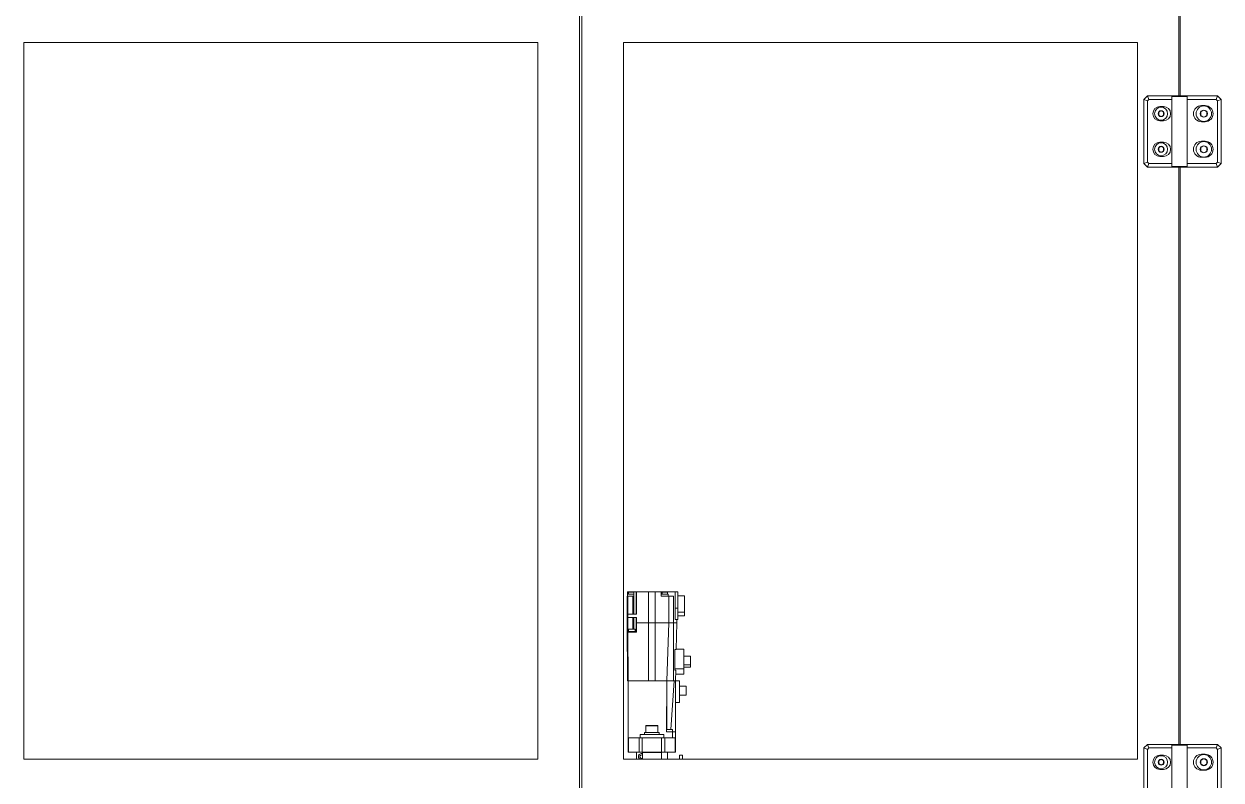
# Model space of a CAD drawing. Header units: millimetres. Extents: x 169 to 14583, y -399 to 10804.
# Drawn here: x 7627 to 8636, y 2578 to 3215 of the extents above; entities that cross this region are included whole.
import ezdxf

# ---------------------------------------------------------------- set-up
doc = ezdxf.new("R2010")
doc.units = ezdxf.units.MM
doc.header["$LTSCALE"] = 35

msp = doc.modelspace()

# ---------------------------------------------------------------- linework, layer by layer
at = {"color": 7, "linetype": 'Continuous', "lineweight": 18}
for p, q in [((8095.279, 1924.779), (8095.279, 3231.159)), ((8097.279, 3231.159), (8097.279, 1924.779)), ((8600.279, 3154.159), (8600.279, 3231.159)), ((8601.279, 3154.159), (8601.279, 3236.159)), ((8060.279, 3199.159), (7627.279, 3199.159)), ((7627.279, 3199.159), (7627.279, 2595.469)), ((8060.279, 2595.469), (8060.279, 3199.159)), ((8565.279, 3199.159), (8132.279, 3199.159)), ((8132.279, 3199.159), (8132.279, 2595.469)), ((8565.279, 2595.469), (8565.279, 3199.159)), ((8570.779, 3151.159), (8573.779, 3154.159)), ((8570.779, 3151.159), (8573.779, 3149.916)), ((8570.779, 3097.159), (8570.779, 3151.159)), ((8573.779, 3154.159), (8575.021, 3151.159)), ((8573.779, 3154.159), (8594.779, 3154.159)), ((8575.021, 3151.159), (8573.779, 3149.916)), ((8573.779, 3149.916), (8573.779, 3098.402)), ((8594.279, 3151.159), (8575.021, 3151.159)), ((8594.779, 3154.159), (8594.279, 3153.659)), ((8594.279, 3153.659), (8594.279, 3094.659)), ((8607.279, 3153.659), (8594.279, 3153.659)), ((8594.779, 3154.159), (8606.779, 3154.159)), ((8607.279, 3153.659), (8606.779, 3154.159)), ((8606.779, 3154.159), (8632.779, 3154.159)), ((8607.279, 3094.659), (8607.279, 3153.659)), ((8631.536, 3151.159), (8607.279, 3151.159)), ((8632.779, 3154.159), (8631.536, 3151.159)), ((8632.779, 3149.916), (8631.536, 3151.159)), ((8632.779, 3154.159), (8635.779, 3151.159)), ((8635.779, 3151.159), (8632.779, 3149.916)), ((8632.779, 3098.402), (8632.779, 3149.916)), ((8635.779, 3151.159), (8635.779, 3097.159)), ((8585.279, 3141.468), (8583.279, 3140.314)), ((8583.279, 3140.314), (8583.279, 3138.004)), ((8583.279, 3138.004), (8585.279, 3136.85)), ((8587.279, 3145.159), (8584.279, 3145.159)), ((8587.279, 3140.314), (8585.279, 3141.468)), ((8585.279, 3136.85), (8587.279, 3138.004)), ((8587.279, 3138.004), (8587.279, 3140.314)), ((8621.279, 3142.046), (8618.779, 3140.602)), ((8618.779, 3140.602), (8618.779, 3137.716)), ((8618.779, 3137.716), (8621.279, 3136.272)), ((8622.279, 3145.909), (8619.279, 3145.909)), ((8623.779, 3140.602), (8621.279, 3142.046)), ((8621.279, 3136.272), (8623.779, 3137.716)), ((8623.779, 3137.716), (8623.779, 3140.602)), ((8584.279, 3133.159), (8587.279, 3133.159)), ((8619.279, 3132.409), (8622.279, 3132.409)), ((8585.279, 3111.468), (8583.279, 3110.314)), ((8583.279, 3110.314), (8583.279, 3108.004)), ((8583.279, 3108.004), (8585.279, 3106.85)), ((8587.279, 3115.159), (8584.279, 3115.159)), ((8587.279, 3110.314), (8585.279, 3111.468)), ((8585.279, 3106.85), (8587.279, 3108.004)), ((8587.279, 3108.004), (8587.279, 3110.314)), ((8621.279, 3112.046), (8618.779, 3110.602)), ((8618.779, 3110.602), (8618.779, 3107.716)), ((8618.779, 3107.716), (8621.279, 3106.272)), ((8622.279, 3115.909), (8619.279, 3115.909)), ((8623.779, 3110.602), (8621.279, 3112.046)), ((8621.279, 3106.272), (8623.779, 3107.716)), ((8623.779, 3107.716), (8623.779, 3110.602)), ((8570.779, 3097.159), (8573.779, 3098.402)), ((8573.779, 3094.159), (8570.779, 3097.159)), ((8573.779, 3098.402), (8575.021, 3097.159)), ((8573.779, 3094.159), (8575.021, 3097.159)), ((8575.021, 3097.159), (8594.279, 3097.159)), ((8584.279, 3103.159), (8587.279, 3103.159)), ((8607.279, 3097.159), (8631.536, 3097.159)), ((8619.279, 3102.409), (8622.279, 3102.409)), ((8631.536, 3097.159), (8632.779, 3098.402)), ((8632.779, 3094.159), (8631.536, 3097.159)), ((8635.779, 3097.159), (8632.779, 3098.402)), ((8635.779, 3097.159), (8632.779, 3094.159)), ((8594.779, 3094.159), (8573.779, 3094.159)), ((8594.279, 3094.659), (8594.779, 3094.159)), ((8594.279, 3094.659), (8607.279, 3094.659)), ((8606.779, 3094.159), (8594.779, 3094.159)), ((8600.279, 2607.969), (8600.279, 3094.159)), ((8601.279, 2607.969), (8601.279, 3094.159)), ((8606.779, 3094.159), (8607.279, 3094.659)), ((8632.779, 3094.159), (8606.779, 3094.159)), ((8135.743, 2734.559), (8135.743, 2732.759)), ((8138.743, 2734.559), (8135.743, 2734.559)), ((8135.779, 2736.459), (8135.779, 2734.559)), ((8135.979, 2736.459), (8135.779, 2736.459)), ((8135.979, 2734.559), (8135.979, 2736.459)), ((8138.743, 2736.459), (8135.979, 2736.459)), ((8136.493, 2736.259), (8136.493, 2734.559)), ((8138.743, 2736.259), (8136.493, 2736.259)), ((8140.979, 2736.459), (8138.743, 2736.459)), ((8138.743, 2736.259), (8138.743, 2736.459)), ((8140.979, 2736.259), (8138.743, 2736.259)), ((8140.993, 2734.559), (8138.743, 2734.559)), ((8140.979, 2736.459), (8140.979, 2732.759)), ((8142.937, 2736.459), (8140.979, 2736.459)), ((8142.937, 2717.759), (8142.937, 2736.459)), ((8143.279, 2736.459), (8142.937, 2736.459)), ((8143.279, 2736.459), (8143.279, 2717.759)), ((8153.422, 2736.459), (8143.279, 2736.459)), ((8159.135, 2736.459), (8153.422, 2736.459)), ((8153.422, 2710.259), (8153.422, 2736.459)), ((8159.135, 2736.459), (8159.135, 2710.259)), ((8163.979, 2736.459), (8159.135, 2736.459)), ((8163.979, 2732.759), (8163.979, 2736.459)), ((8167.079, 2736.459), (8163.979, 2736.459)), ((8164.079, 2734.559), (8164.079, 2732.759)), ((8167.079, 2734.559), (8164.079, 2734.559)), ((8164.829, 2736.259), (8164.829, 2734.559)), ((8167.079, 2736.259), (8164.829, 2736.259)), ((8175.779, 2736.459), (8167.079, 2736.459)), ((8167.079, 2736.459), (8167.079, 2736.259)), ((8169.329, 2736.259), (8167.079, 2736.259)), ((8170.079, 2734.559), (8167.079, 2734.559)), ((8169.329, 2734.559), (8169.329, 2736.259)), ((8170.079, 2732.759), (8170.079, 2734.559)), ((8175.779, 2722.641), (8175.779, 2736.459)), ((8178.279, 2736.459), (8175.779, 2736.459)), ((8178.279, 2722.641), (8178.279, 2736.459)), ((8183.779, 2733.159), (8178.279, 2733.159)), ((8183.779, 2719.331), (8183.779, 2733.159)), ((8135.579, 2732.759), (8135.579, 2710.259)), ((8135.979, 2732.759), (8135.579, 2732.759)), ((8140.292, 2732.759), (8135.979, 2732.759)), ((8135.979, 2717.759), (8135.979, 2732.759)), ((8140.292, 2717.759), (8140.292, 2732.759)), ((8140.292, 2732.759), (8140.975, 2732.759)), ((8140.975, 2732.759), (8141.045, 2732.759)), ((8141.045, 2732.759), (8141.045, 2717.759)), ((8170.477, 2732.759), (8163.979, 2732.759)), ((8170.477, 2710.259), (8170.477, 2732.759)), ((8174.487, 2732.759), (8170.477, 2732.759)), ((8174.487, 2732.759), (8174.487, 2710.259)), ((8135.979, 2717.759), (8135.979, 2714.759)), ((8143.279, 2717.759), (8135.979, 2717.759)), ((8135.979, 2714.759), (8143.279, 2714.759)), ((8135.979, 2710.259), (8135.979, 2714.759)), ((8140.292, 2705.159), (8140.292, 2714.759)), ((8141.045, 2714.759), (8141.045, 2705.159)), ((8142.937, 2702.459), (8142.937, 2714.759)), ((8143.279, 2714.759), (8143.279, 2710.259)), ((8175.779, 2722.641), (8178.279, 2722.641)), ((8175.779, 2713.059), (8175.779, 2722.641)), ((8175.779, 2713.059), (8178.279, 2713.059)), ((8177.279, 2710.259), (8177.279, 2713.059)), ((8178.279, 2713.059), (8178.279, 2722.641)), ((8178.279, 2719.331), (8183.779, 2719.331)), ((8178.279, 2716.359), (8183.779, 2716.359)), ((8183.779, 2716.359), (8183.779, 2719.331)), ((8135.579, 2710.26), (8135.879, 2661.658)), ((8136.027, 2702.459), (8135.979, 2710.259)), ((8136.429, 2703.159), (8136.429, 2702.459)), ((8139.379, 2703.159), (8136.429, 2703.159)), ((8136.629, 2705.159), (8136.629, 2703.159)), ((8139.379, 2705.159), (8136.629, 2705.159)), ((8142.129, 2705.159), (8139.379, 2705.159)), ((8142.329, 2703.159), (8139.379, 2703.159)), ((8142.129, 2703.159), (8142.129, 2705.159)), ((8142.329, 2702.459), (8142.329, 2703.159)), ((8153.422, 2710.259), (8143.279, 2710.259)), ((8143.279, 2710.259), (8143.279, 2702.459)), ((8153.422, 2661.659), (8153.422, 2710.259)), ((8159.135, 2710.259), (8159.135, 2661.659)), ((8170.477, 2710.259), (8159.135, 2710.259)), ((8168.887, 2661.659), (8170.479, 2710.259)), ((8170.479, 2710.259), (8170.477, 2710.259)), ((8174.487, 2710.259), (8174.487, 2661.659)), ((8174.487, 2710.259), (8177.279, 2710.259)), ((8176.822, 2688.05), (8177.279, 2710.259)), ((8136.027, 2702.459), (8136.279, 2661.659)), ((8143.279, 2702.459), (8136.027, 2702.459)), ((8176.822, 2688.05), (8175.479, 2688.05)), ((8175.479, 2671.514), (8175.479, 2688.05)), ((8183.279, 2688.078), (8176.822, 2688.078)), ((8183.279, 2671.514), (8183.279, 2688.078)), ((8188.779, 2682.267), (8183.279, 2682.267)), ((8188.779, 2675.008), (8183.279, 2675.008)), ((8183.279, 2673.051), (8188.779, 2673.051)), ((8188.779, 2675.008), (8188.779, 2682.267)), ((8188.779, 2673.051), (8188.779, 2675.008)), ((8183.279, 2671.514), (8175.479, 2671.514)), ((8175.479, 2671.514), (8175.479, 2670.549)), ((8176.462, 2670.549), (8175.479, 2670.549)), ((8176.279, 2661.659), (8176.462, 2670.549)), ((8176.393, 2667.24), (8183.279, 2667.24)), ((8183.279, 2667.24), (8183.279, 2671.514)), ((8136.279, 2661.659), (8136.079, 2661.659)), ((8153.422, 2661.659), (8136.279, 2661.659)), ((8136.279, 2661.659), (8136.279, 2613.459)), ((8159.135, 2661.659), (8153.422, 2661.659)), ((8168.882, 2661.659), (8159.135, 2661.659)), ((8168.582, 2618.459), (8168.882, 2661.659)), ((8168.882, 2661.659), (8168.878, 2620.459)), ((8168.887, 2661.659), (8168.882, 2661.659)), ((8174.982, 2661.659), (8172.165, 2620.459)), ((8176.279, 2661.659), (8174.734, 2661.659)), ((8176.279, 2618.459), (8176.279, 2661.659)), ((8179.679, 2661.659), (8176.279, 2661.659)), ((8179.679, 2643.359), (8179.679, 2661.659)), ((8185.079, 2656.984), (8179.679, 2656.984)), ((8185.079, 2649.534), (8185.079, 2656.984)), ((8179.679, 2643.359), (8176.279, 2643.359)), ((8185.079, 2649.534), (8179.679, 2649.534)), ((8151.279, 2623.659), (8151.279, 2617.959)), ((8161.279, 2623.659), (8151.279, 2623.659)), ((8151.579, 2623.959), (8160.979, 2623.959)), ((8161.279, 2617.959), (8161.279, 2623.659)), ((8136.279, 2601.459), (8136.279, 2613.459)), ((8136.279, 2613.459), (8136.595, 2613.459)), ((8136.595, 2613.459), (8136.595, 2601.459)), ((8145.449, 2613.459), (8136.595, 2613.459)), ((8145.449, 2601.459), (8145.449, 2613.459)), ((8145.449, 2613.459), (8148.133, 2613.459)), ((8146.279, 2616.459), (8146.279, 2613.459)), ((8146.279, 2616.459), (8166.279, 2616.459)), ((8148.133, 2613.459), (8148.133, 2601.459)), ((8164.425, 2613.459), (8148.133, 2613.459)), ((8150.179, 2617.959), (8150.179, 2616.459)), ((8162.379, 2617.959), (8150.179, 2617.959)), ((8162.379, 2616.459), (8162.379, 2617.959)), ((8164.425, 2601.459), (8164.425, 2613.459)), ((8164.425, 2613.459), (8167.108, 2613.459)), ((8166.279, 2613.459), (8166.279, 2616.459)), ((8167.108, 2613.459), (8167.108, 2601.459)), ((8175.962, 2613.459), (8167.108, 2613.459)), ((8173.779, 2618.459), (8168.582, 2618.459)), ((8168.878, 2620.459), (8168.708, 2620.459)), ((8173.684, 2620.459), (8172.165, 2620.459)), ((8173.779, 2613.459), (8173.779, 2618.459)), ((8176.279, 2618.459), (8173.779, 2618.459)), ((8175.962, 2601.459), (8175.962, 2613.459)), ((8175.962, 2613.459), (8176.279, 2613.459)), ((8176.279, 2613.459), (8176.279, 2618.459)), ((8176.279, 2613.459), (8176.279, 2601.459)), ((8570.779, 2604.969), (8573.779, 2607.969)), ((8570.779, 2550.969), (8570.779, 2604.969)), ((8570.779, 2604.969), (8573.779, 2603.726)), ((8573.779, 2607.969), (8575.021, 2604.969)), ((8573.779, 2607.969), (8594.779, 2607.969)), ((8575.021, 2604.969), (8573.779, 2603.726)), ((8573.779, 2603.726), (8573.779, 2552.212)), ((8594.279, 2604.969), (8575.021, 2604.969)), ((8594.779, 2607.969), (8594.279, 2607.469)), ((8594.279, 2607.469), (8594.279, 2548.469)), ((8607.279, 2607.469), (8594.279, 2607.469)), ((8594.779, 2607.969), (8606.779, 2607.969)), ((8607.279, 2607.469), (8606.779, 2607.969)), ((8606.779, 2607.969), (8632.779, 2607.969)), ((8607.279, 2548.469), (8607.279, 2607.469)), ((8631.536, 2604.969), (8607.279, 2604.969)), ((8632.779, 2607.969), (8631.536, 2604.969)), ((8632.779, 2603.726), (8631.536, 2604.969)), ((8632.779, 2607.969), (8635.779, 2604.969)), ((8635.779, 2604.969), (8632.779, 2603.726)), ((8632.779, 2552.212), (8632.779, 2603.726)), ((8635.779, 2604.969), (8635.779, 2550.969)), ((8060.279, 2595.469), (7627.279, 2595.469)), ((8132.279, 2595.469), (8565.279, 2595.469)), ((8136.595, 2601.459), (8136.279, 2601.459)), ((8145.449, 2601.459), (8136.595, 2601.459)), ((8143.188, 2601.359), (8143.188, 2595.469)), ((8148.479, 2601.359), (8143.188, 2601.359)), ((8148.133, 2601.459), (8145.449, 2601.459)), ((8164.425, 2601.459), (8148.133, 2601.459)), ((8148.579, 2601.459), (8148.279, 2601.159)), ((8148.279, 2601.159), (8148.279, 2595.469)), ((8155.792, 2601.159), (8148.279, 2601.159)), ((8164.279, 2601.159), (8155.792, 2601.159)), ((8164.279, 2601.159), (8163.979, 2601.459)), ((8169.369, 2601.359), (8164.079, 2601.359)), ((8164.279, 2595.469), (8164.279, 2601.159)), ((8167.108, 2601.459), (8164.425, 2601.459)), ((8175.962, 2601.459), (8167.108, 2601.459)), ((8169.369, 2601.359), (8169.369, 2601.351)), ((8169.369, 2601.351), (8169.379, 2601.359)), ((8169.379, 2595.469), (8169.379, 2601.359)), ((8176.279, 2601.459), (8175.962, 2601.459)), ((8179.529, 2598.959), (8179.529, 2595.469)), ((8179.529, 2598.959), (8180.779, 2598.959)), ((8180.779, 2598.959), (8182.029, 2598.959)), ((8182.029, 2595.469), (8182.029, 2598.959)), ((8585.279, 2595.278), (8583.279, 2594.124)), ((8583.279, 2594.124), (8583.279, 2591.814)), ((8587.279, 2598.969), (8584.279, 2598.969)), ((8587.279, 2594.124), (8585.279, 2595.278)), ((8587.279, 2591.814), (8587.279, 2594.124)), ((8621.279, 2595.856), (8618.779, 2594.412)), ((8618.779, 2594.412), (8618.779, 2591.526)), ((8622.279, 2599.719), (8619.279, 2599.719)), ((8623.779, 2594.412), (8621.279, 2595.856)), ((8623.779, 2591.526), (8623.779, 2594.412)), ((8583.279, 2591.814), (8585.279, 2590.66)), ((8584.279, 2586.969), (8587.279, 2586.969)), ((8585.279, 2590.66), (8587.279, 2591.814)), ((8618.779, 2591.526), (8621.279, 2590.082)), ((8619.279, 2586.219), (8622.279, 2586.219)), ((8621.279, 2590.082), (8623.779, 2591.526))]:
    msp.add_line(p, q, dxfattribs=at)
for centre, radius in [((8585.279, 3139.159), 5.5), ((8585.279, 3139.159), 2.5), ((8621.279, 3139.159), 6.5), ((8621.279, 3139.159), 3), ((8585.279, 3109.159), 5.5), ((8585.279, 3109.159), 2.5), ((8621.279, 3109.159), 6.5), ((8621.279, 3109.159), 3), ((8585.279, 2592.969), 5.5), ((8585.279, 2592.969), 2.5), ((8621.279, 2592.969), 6.5), ((8621.279, 2592.969), 3)]:
    msp.add_circle(centre, radius, dxfattribs=at)
for centre, radius, start, end in [((8584.279, 3139.159), 6, 90, 270), ((8587.279, 3139.159), 6, 270, 90), ((8619.279, 3139.159), 6.75, 90, 270), ((8622.279, 3139.159), 6.75, 270, 90), ((8584.279, 3109.159), 6, 90, 270), ((8587.279, 3109.159), 6, 270, 90), ((8619.279, 3109.159), 6.75, 90, 270), ((8622.279, 3109.159), 6.75, 270, 90), ((8151.579, 2623.659), 0.3, 90, 180), ((8160.979, 2623.659), 0.3, 0, 90), ((8147.729, 2597.659), 1.5, 68.489812, 180), ((8147.729, 2597.659), 1.5, 180, 291.510188), ((8584.279, 2592.969), 6, 90, 270), ((8587.279, 2592.969), 6, 270, 90), ((8619.279, 2592.969), 6.75, 90, 270), ((8622.279, 2592.969), 6.75, 270, 90)]:
    msp.add_arc(centre, radius, start, end, dxfattribs=at)
for points in [[(8135.979, 2710.259), (8135.863, 2710.259), (8135.631, 2710.259), (8135.596, 2710.259), (8135.579, 2710.259)], [(8159.135, 2710.259), (8158.183, 2710.259), (8156.279, 2710.259), (8154.374, 2710.259), (8153.422, 2710.259)], [(8170.479, 2710.259), (8170.705, 2710.259), (8171.157, 2710.259), (8172.142, 2710.259), (8173.269, 2710.259), (8174.081, 2710.259), (8174.487, 2710.259)]]:
    msp.add_open_spline(points, degree=3, dxfattribs=at)
for points, knots in [([(8136.279, 2661.659), (8136.16, 2661.659), (8135.929, 2661.659), (8135.895, 2661.659), (8135.879, 2661.659)], [0, 0, 0, 0, 0.516310501, 1, 1, 1, 1]), ([(8169.237, 2661.659), (8169.273, 2661.659), (8169.455, 2661.659), (8170.601, 2661.659), (8172.493, 2661.659), (8174.005, 2661.659), (8174.734, 2661.659)], [0, 0, 0, 0, 0.07742181, 0.39213852, 0.70685524, 1, 1, 1, 1]), ([(8168.708, 2620.459), (8168.708, 2620.38), (8168.706, 2620.163), (8168.702, 2619.496), (8168.698, 2618.909), (8168.696, 2618.459)], [0, 0, 0, 0, 0.11884655, 0.32512866, 1, 1, 1, 1]), ([(8172.165, 2620.459), (8171.677, 2620.459), (8170.859, 2620.459), (8169.942, 2620.459), (8169.397, 2620.459), (8169.265, 2620.459), (8169.228, 2620.459)], [0, 0, 0, 0, 0.382132436, 0.640326506, 0.898520577, 1, 1, 1, 1]), ([(8173.683, 2620.459), (8173.682, 2620.379), (8173.676, 2620.162), (8173.662, 2619.496), (8173.649, 2618.908), (8173.639, 2618.459)], [0, 0, 0, 0, 0.11931566, 0.32575414, 1, 1, 1, 1]), ([(8144.979, 2597.659), (8144.988, 2597.83), (8145.011, 2598.218), (8145.223, 2598.865), (8145.709, 2599.626), (8146.592, 2600.24), (8147.56, 2600.515), (8148.151, 2600.346), (8148.279, 2600.309)], [0, 0, 0, 0, 0.081972497, 0.186771059, 0.358968519, 0.637246552, 0.921804021, 1, 1, 1, 1]), ([(8146.169, 2595.469), (8146.023, 2595.553), (8145.669, 2595.757), (8145.316, 2596.287), (8145.068, 2596.885), (8144.986, 2597.35), (8144.98, 2597.591), (8144.979, 2597.659)], [0, 0, 0, 0, 0.22429304, 0.54560682, 0.77229104, 0.93610825, 1, 1, 1, 1])]:
    msp.add_open_spline(points, degree=3, knots=knots, dxfattribs=at)

doc.saveas('drawing.dxf')
